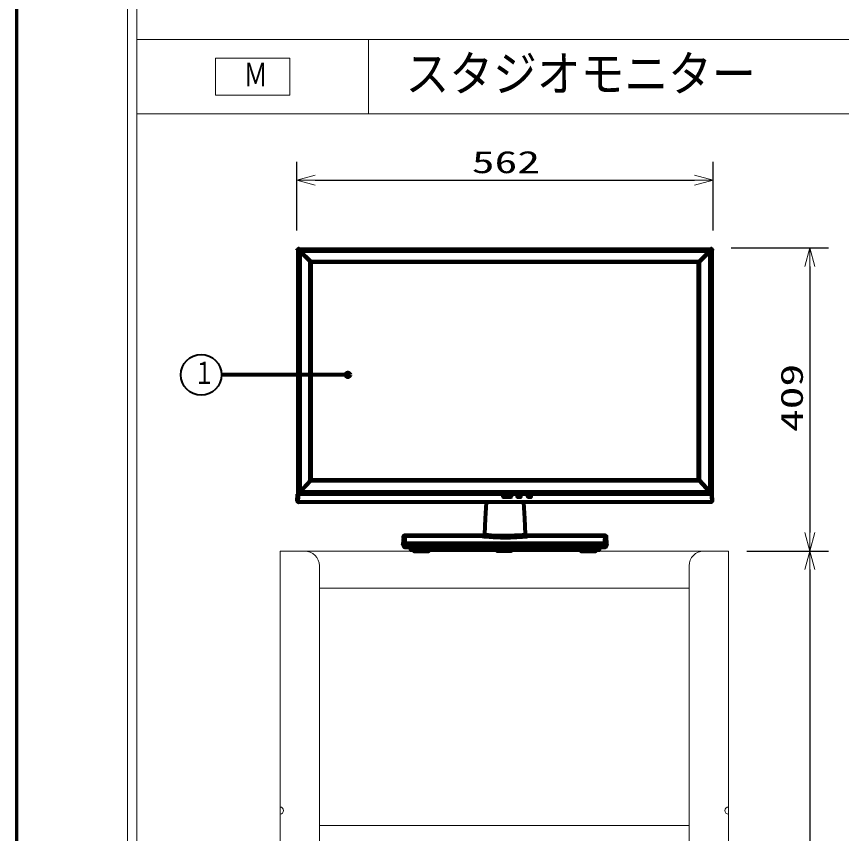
# Model space of a CAD drawing. Units: millimetres on the paper. Extents: x -1226 to 1226, y -319 to 241.
# Drawn here: x -400 to -310.9, y -122.7 to -34.5 of the extents above; entities that cross this region are included whole.
import ezdxf
from ezdxf.enums import TextEntityAlignment as Align

# ---------------------------------------------------------------- set-up
doc = ezdxf.new("R2010")
doc.units = ezdxf.units.MM
doc.linetypes.add('DOUBLE_CHAIN1', pattern=[8.8, 5, -1, 0.6, -0.6, 0.6, -1])
for name, color, linetype, lineweight in [('0-0_0', 7, 'DOUBLE_CHAIN1', 18), ('0-1_F-F_', 7, 'Continuous', 20), ('0-2_Defpoints', 2, 'Continuous', 80), ('0-3_WAKU-M', 3, 'Continuous', 30), ('0-4_(J)SP', 1, 'Continuous', 80), ('0-7_waku', 7, 'Continuous', 20), ('0-A_SYSTEM', 7, 'Continuous', 20)]:
    doc.layers.add(name, color=color, linetype=linetype, lineweight=lineweight)
doc.styles.add('ＭＳ ゴシック', font='')
doc.styles.get('ＭＳ ゴシック').set_extended_font_data('MS Gothic')

# ---------------------------------------------------------------- blocks, each defined once
blk = doc.blocks.new('_OPEN30')
at = {"layer": '0-1_F-F_'}
blk.add_line((0, 0), (-1, 0), dxfattribs=at)
blk.add_lwpolyline([(-1, 0.2679), (0, 0), (-1, -0.2679)], dxfattribs=at)
blk = doc.blocks.new('-TH24E300')
at = {"layer": '0-4_(J)SP'}
for p, q in [((-22.247, 32.527), (-22.247, 6.175)), ((-22.219, 32.556), (22.373, 32.556)), ((-22.106, 6.359), (-22.106, 32.344)), ((-22.077, 32.358), (-22.077, 6.331)), ((-22.049, 32.4), (22.19, 32.4)), ((-22.049, 32.371), (-20.891, 31.213)), ((22.204, 32.371), (21.031, 31.213)), ((22.233, 32.343), (22.233, 6.331)), ((22.246, 6.359), (22.246, 32.344)), ((22.402, 32.527), (22.402, 6.175)), ((22.402, 32.527), (22.416, 32.527)), ((-22.077, 6.345), (-20.919, 7.602)), ((22.191, 6.303), (-22.049, 6.303)), ((22.218, 6.302), (22.218, 6.316)), ((-22.304, 6.104), (-22.261, 6.146)), ((-22.247, 6.132), (-22.275, 6.09)), ((-22.247, 6.175), (-22.261, 6.175)), ((-0.035, 6.09), (0.672, 6.09)), ((22.416, 6.175), (22.402, 6.175)), ((22.402, 6.132), (22.43, 6.09)), ((22.416, 6.146), (22.416, 6.132)), ((-10.874, 1.512), (-10.775, 1.611)), ((-2.197, 1.653), (-10.802, 1.653)), ((-2.241, 1.611), (-10.775, 1.611)), ((-0.036, 1.625), (0.218, 1.625)), ((10.76, 1.653), (2.353, 1.653)), ((2.38, 1.61), (10.928, 1.61)), ((10.943, 1.653), (10.76, 1.653)), ((10.928, 1.61), (11.013, 1.512)), ((-10.931, 0.65), (-10.818, 0.382)), ((-10.929, 0.636), (-10.929, 0.678)), ((-10.816, 0.367), (-10.816, 0.382)), ((10.915, 0.339), (-10.773, 0.339)), ((-10.521, 0.707), (-10.535, 0.41)), ((-10.535, 0.339), (-10.535, 0.41)), ((-10.111, 0.113), (10.25, 0.113)), ((-10.11, 0.339), (-10.11, 0.113)), ((-9.997, 0.113), (-9.997, 0.339)), ((-9.716, 0.339), (-9.716, 0.07)), ((9.868, 0.07), (9.868, 0.339)), ((10.152, 0.339), (10.152, 0.113)), ((10.688, 0.41), (10.688, 0.339)), ((10.97, 0.382), (11.083, 0.65)), ((10.97, 0.382), (10.97, 0.41)), ((10.972, 0.382), (10.972, 0.367)), ((11.085, 0.678), (11.085, 0.636))]:
    blk.add_line(p, q, dxfattribs=at)
for points in [[(-22.261, 32.527), (-22.346, 32.569), (-22.403, 32.626)], [(-22.318, 32.696), (-22.261, 32.626), (-22.219, 32.555)], [(-22.247, 6.132), (-22.247, 6.146), (-22.261, 6.146), (-22.261, 32.541), (-22.247, 32.541), (-22.247, 32.555), (22.402, 32.555)], [(-22.064, 32.399), (-22.22, 32.555), (-22.234, 32.54), (-22.248, 32.54), (-22.248, 32.526), (-22.092, 32.371)], [(-22.091, 32.372), (-22.091, 32.358), (-22.106, 32.344), (-22.077, 32.344)], [(-22.092, 32.385), (-22.078, 32.385), (-22.064, 32.399), (-22.064, 32.371), (-22.079, 32.371), (-22.079, 32.357)], [(-22.092, 32.385), (-22.092, 32.357), (-22.078, 32.357)], [(-22.077, 32.357), (-22.063, 32.371), (22.219, 32.371), (22.219, 32.357), (22.233, 32.343)], [(-20.933, 7.659), (-20.933, 31.142), (-20.919, 31.156), (-20.919, 31.185), (-22.077, 32.343)], [(-22.064, 32.399), (-22.05, 32.399), (-22.05, 32.385)], [(22.232, 32.343), (21.074, 31.185), (21.059, 31.185), (21.031, 31.213), (21.017, 31.227), (20.975, 31.227)], [(22.219, 32.4), (22.191, 32.4), (22.191, 32.386), (22.204, 32.372), (22.219, 32.372)], [(22.231, 32.357), (22.246, 32.357), (22.246, 32.371), (22.401, 32.526), (22.401, 32.54), (22.387, 32.54), (22.373, 32.555), (22.218, 32.399), (22.231, 32.385), (22.246, 32.371)], [(22.218, 32.399), (22.218, 32.371), (22.232, 32.357)], [(22.247, 32.372), (22.247, 32.344), (22.233, 32.344), (22.233, 32.358)], [(22.473, 32.696), (22.416, 32.626), (22.373, 32.555)], [(22.402, 32.555), (22.402, 32.541), (22.416, 32.541)], [(22.416, 32.541), (22.416, 6.146), (22.402, 6.146), (22.402, 6.132)], [(22.416, 32.527), (22.486, 32.569), (22.558, 32.626)], [(-20.919, 31.185), (-20.905, 31.185), (-20.891, 31.213)], [(-20.891, 31.213), (-20.862, 31.227), (20.974, 31.227)], [(21.088, 31.128), (21.088, 31.142), (21.074, 31.156), (21.074, 31.185)], [(20.947, 7.616), (20.961, 7.63), (20.975, 7.644), (20.99, 7.658), (20.99, 31.128), (20.975, 31.142), (20.947, 31.17), (-20.791, 31.17), (-20.806, 31.156), (-20.819, 31.142), (-20.834, 31.128), (-20.834, 31.085)], [(20.947, 7.616), (-20.791, 7.616), (-20.805, 7.63), (-20.819, 7.644), (-20.834, 7.658), (-20.834, 31.085)], [(21.074, 7.602), (21.074, 7.616), (21.088, 7.644), (21.088, 31.128)], [(22.191, 6.316), (-22.049, 6.316), (-20.891, 7.574), (-20.919, 7.602), (-20.919, 7.616), (-20.933, 7.644), (-20.933, 7.659)], [(21.046, 7.574), (21.017, 7.559), (21.003, 7.559), (20.974, 7.545), (-20.82, 7.545), (-20.848, 7.559), (-20.862, 7.559), (-20.891, 7.574)], [(22.232, 6.345), (21.074, 7.602), (21.046, 7.574), (22.204, 6.316)], [(-22.064, 6.33), (-22.064, 6.302), (-22.234, 6.132), (-22.248, 6.132), (-22.248, 6.174), (-22.092, 6.33)], [(-22.091, 6.331), (-22.106, 6.345), (-22.106, 6.359), (-22.077, 6.359)], [(-22.064, 6.302), (-22.079, 6.316), (-22.092, 6.316), (-22.092, 6.33), (-22.064, 6.33)], [(22.204, 6.316), (-22.049, 6.316), (-22.063, 6.33), (-22.077, 6.344)], [(-22.063, 6.303), (-22.049, 6.303), (-22.049, 6.317), (-22.063, 6.317)], [(22.219, 6.303), (22.191, 6.303), (22.191, 6.317), (22.219, 6.317)], [(22.233, 6.344), (22.219, 6.33), (22.204, 6.33), (22.204, 6.316)], [(22.246, 6.33), (22.218, 6.33), (22.218, 6.316)], [(22.247, 6.331), (22.247, 6.359), (22.233, 6.359)], [(-22.402, 5.355), (-22.36, 5.398), (-22.304, 6.104)], [(-22.36, 5.397), (-22.346, 5.397), (-22.346, 5.383), (-22.332, 5.369), (-22.276, 5.369)], [(-22.359, 5.397), (-22.359, 5.369), (-22.345, 5.34), (-22.331, 5.313), (-22.317, 5.284), (-22.26, 5.256), (-22.232, 5.242), (-22.204, 5.242), (-22.204, 5.27)], [(22.374, 6.09), (-22.289, 6.09), (-22.303, 6.104)], [(-22.219, 6.09), (-22.275, 5.369), (-22.275, 5.326), (-22.261, 5.313), (-22.261, 5.298), (-22.247, 5.284), (-22.219, 5.284), (-22.204, 5.27), (22.36, 5.27), (22.374, 5.284), (22.402, 5.284), (22.416, 5.298), (22.416, 5.313), (22.43, 5.326), (22.43, 5.369)], [(-22.261, 6.146), (-22.261, 6.132), (22.416, 6.132)], [(0.671, 6.09), (0.7, 6.076), (0.714, 6.076), (0.742, 6.047), (0.756, 6.02), (0.756, 5.85), (0.742, 5.822), (0.728, 5.793), (0.714, 5.779), (0.685, 5.765), (-0.049, 5.765), (-0.077, 5.779), (-0.077, 5.793), (-0.106, 5.808), (-0.12, 5.836), (-0.12, 5.991)], [(-0.12, 5.991), (-0.12, 6.034), (-0.092, 6.062), (-0.078, 6.076), (-0.049, 6.09), (-0.035, 6.09)], [(1.434, 5.821), (1.434, 6.033), (1.448, 6.062), (1.462, 6.076), (1.476, 6.09)], [(1.759, 6.033), (1.759, 5.793), (1.745, 5.779), (1.731, 5.779), (1.717, 5.765), (1.477, 5.765), (1.462, 5.779), (1.448, 5.793), (1.448, 5.808), (1.434, 5.821)], [(1.491, 6.09), (1.717, 6.09), (1.731, 6.076), (1.759, 6.047), (1.759, 6.034)], [(2.819, 5.765), (2.607, 5.765), (2.579, 5.793), (2.579, 5.808), (2.565, 5.821), (2.565, 6.033), (2.579, 6.062), (2.579, 6.076), (2.593, 6.076), (2.607, 6.09)], [(2.621, 6.09), (2.819, 6.09), (2.833, 6.076), (2.847, 6.076), (2.861, 6.062), (2.861, 6.047), (2.875, 6.034)], [(2.876, 6.033), (2.876, 5.821), (2.861, 5.793), (2.861, 5.779), (2.847, 5.779), (2.819, 5.765)], [(22.501, 5.397), (22.501, 5.383), (22.486, 5.383), (22.486, 5.369), (22.43, 5.369), (22.373, 6.09)], [(22.374, 6.09), (22.445, 6.09), (22.459, 6.104)], [(22.558, 5.355), (22.501, 5.398), (22.459, 6.104), (22.416, 6.146)], [(-1.956, 5.2), (-2.055, 3.461), (-2.14, 1.794)], [(2.424, 1.596), (2.395, 1.61), (2.367, 1.625), (2.339, 1.667), (2.311, 1.724), (2.297, 1.794), (2.212, 3.461), (2.113, 5.2)], [(-2.14, 1.794), (-2.14, 1.78), (-2.154, 1.709), (-2.183, 1.667), (-2.211, 1.625), (-2.239, 1.61), (-2.267, 1.596)], [(-2.128, 1.794), (-2.142, 1.78), (-2.086, 1.766), (-1.958, 1.738), (-1.718, 1.709), (-1.421, 1.681), (-0.997, 1.653), (-0.037, 1.625)], [(0.218, 1.625), (0.515, 1.639), (0.839, 1.639), (1.15, 1.667), (1.588, 1.681), (1.97, 1.724), (2.125, 1.738), (2.295, 1.78), (2.281, 1.794)], [(-10.519, 0.819), (-10.689, 0.819), (-10.703, 0.833), (-10.802, 0.735), (-10.816, 1.045), (-10.844, 1.314), (-10.873, 1.512), (-10.886, 1.554), (-10.929, 0.692), (-10.816, 0.41)], [(-10.887, 1.554), (-10.802, 1.653), (-10.774, 1.61)], [(-10.874, 1.512), (-10.775, 1.61), (-2.226, 1.61)], [(-10.773, 1.61), (-10.745, 1.412), (-10.731, 1.144), (-10.703, 0.833)], [(-1.944, 1.484), (-2.184, 1.512), (-2.311, 1.526), (-2.382, 1.554), (-2.368, 1.569), (-2.297, 1.597), (-2.283, 1.597)], [(2.169, 1.498), (1.929, 1.469), (1.632, 1.455), (1.307, 1.427), (0.982, 1.412), (0.629, 1.398), (0.318, 1.398), (0.135, 1.385), (-0.063, 1.398), (-0.36, 1.398), (-0.629, 1.412), (-1.151, 1.427), (-1.603, 1.455), (-1.928, 1.483), (-1.943, 1.483)], [(2.422, 1.597), (2.507, 1.583), (2.535, 1.554), (2.478, 1.54), (2.351, 1.512), (2.167, 1.498)], [(2.379, 1.611), (10.928, 1.611), (11.012, 1.512)], [(10.859, 0.833), (10.873, 1.144), (10.901, 1.412), (10.929, 1.61)], [(10.929, 1.61), (10.943, 1.653), (11.042, 1.554), (11.014, 1.512), (11, 1.314), (10.972, 1.045), (10.958, 0.735)], [(10.972, 0.41), (11.085, 0.692), (11.042, 1.554)], [(-10.928, 0.636), (-10.815, 0.367), (-10.801, 0.353), (-10.801, 0.339)], [(10.97, 0.382), (-10.818, 0.382), (-10.818, 0.41)], [(10.972, 0.409), (-10.816, 0.409), (-10.802, 0.735), (-10.802, 0.72), (-10.632, 0.72), (-10.519, 0.706), (10.675, 0.706), (10.774, 0.72), (10.944, 0.72), (10.958, 0.735), (10.69, 0.409)], [(-10.519, 0.706), (-10.519, 0.819), (10.844, 0.819), (10.859, 0.834), (10.958, 0.735)], [(-9.954, 0.07), (-10.082, 0.07), (-10.096, 0.085), (-10.096, 0.099), (-10.11, 0.113)], [(-9.998, 0.113), (-9.998, 0.085), (-9.984, 0.085), (-9.984, 0.07)], [(10.251, 0.339), (10.251, 0.085), (10.237, 0.085), (10.237, 0.07), (-9.954, 0.07)], [(-9.742, 0.07), (-9.742, -0.043), (-8.131, -0.043), (-8.131, 0.07)], [(-0.798, 0.07), (-0.798, 0), (0.798, 0), (0.798, 0.07)], [(8.287, 0.07), (8.287, -0.043), (9.884, -0.043), (9.884, 0.07)], [(10.136, 0.07), (10.136, 0.085), (10.151, 0.099), (10.151, 0.113)], [(10.673, 0.82), (10.673, 0.707), (10.688, 0.41)], [(10.944, 0.339), (10.972, 0.367), (11.085, 0.636)]]:
    blk.add_lwpolyline(points, dxfattribs=at)
at = {"layer": '0-4_(J)SP', "color": 7, "lineweight": 20}
for points in [[(-22.402, 5.355), (-22.402, 32.625), (-22.402, 32.654), (-22.388, 32.668), (-22.36, 32.682), (-22.346, 32.696), (-22.318, 32.696), (22.473, 32.696), (22.487, 32.696), (22.515, 32.682), (22.543, 32.668), (22.543, 32.654), (22.558, 32.625), (22.558, 5.355)], [(-22.403, 5.355), (-22.403, 5.326), (-22.389, 5.298), (-22.375, 5.27), (-22.36, 5.242), (-22.332, 5.228), (-22.304, 5.214), (-22.276, 5.2), (-22.247, 5.2), (22.402, 5.2), (22.43, 5.2), (22.458, 5.214), (22.486, 5.228), (22.501, 5.242), (22.529, 5.27), (22.543, 5.298), (22.557, 5.326), (22.557, 5.355)]]:
    blk.add_lwpolyline(points, dxfattribs=at)
at = {"layer": '0-4_(J)SP'}
blk.add_lwpolyline([(22.246, 6.33), (22.246, 6.316), (22.232, 6.316), (22.218, 6.302), (22.387, 6.132), (22.401, 6.132), (22.401, 6.174)], close=True, dxfattribs=at)
blk = doc.blocks.new('U154')
at = {"layer": '0-2_Defpoints', "color": 1}
for p, q in [((0, 0), (-13.64, 0)), ((-0.249, 0.025), (0.249, 0.025)), ((-0.238, 0.075), (0.238, 0.075)), ((-0.217, 0.125), (0.217, 0.125)), ((-0.179, 0.175), (0.179, 0.175)), ((-0.109, 0.225), (0.109, 0.225)), ((-0.249, -0.025), (0.249, -0.025)), ((-0.238, -0.075), (0.238, -0.075)), ((-0.217, -0.125), (0.217, -0.125)), ((-0.179, -0.175), (0.179, -0.175)), ((-0.109, -0.225), (0.109, -0.225))]:
    blk.add_line(p, q, dxfattribs=at)
blk.add_circle((0, 0), 0.25, dxfattribs=at)

msp = doc.modelspace()

# ---------------------------------------------------------------- linework, layer by layer
at = {"layer": '0-0_0', "color": 134, "linetype": 'Continuous', "lineweight": 70}
msp.add_lwpolyline([(400, 241.479), (-400, 241.479), (-400, -318.521), (400, -318.521)], close=True, dxfattribs=at)
at = {"layer": '0-2_Defpoints', "lineweight": 40}
msp.add_circle((-380.068, -73.185), 2.2, dxfattribs=at)
at = {"layer": '0-3_WAKU-M'}
for p, q in [((-369.751, -57.592), (-369.751, -50.168)), ((-324.79, -57.592), (-324.79, -50.168)), ((-367.751, -52.168), (-326.79, -52.168)), ((-322.861, -59.478), (-312.348, -59.478)), ((-314.348, -61.478), (-314.348, -90.217)), ((-321.148, -92.217), (-312.348, -92.217)), ((-318.348, -92.217), (-312.348, -92.217)), ((-314.348, -94.217), (-314.348, -175.874))]:
    msp.add_line(p, q, dxfattribs=at)
at = {"layer": '0-4_(J)SP', "color": 7, "lineweight": 20}
for p, q in [((-371.548, -92.217), (-371.548, -129.442)), ((-368.906, -92.217), (-371.548, -92.217)), ((-325.79, -92.217), (-368.906, -92.217)), ((-325.79, -92.217), (-323.148, -92.217)), ((-323.148, -92.217), (-323.148, -129.442)), ((-367.305, -93.818), (-367.305, -127.841)), ((-327.391, -93.818), (-327.391, -127.841)), ((-327.391, -96.22), (-367.305, -96.22)), ((-327.391, -121.837), (-367.305, -121.837))]:
    msp.add_line(p, q, dxfattribs=at)
for centre, radius, start, end in [((-368.906, -93.818), 1.601, 0, 90), ((-325.79, -93.818), 1.601, 90, 180), ((-371.548, -120.236), 0.38, 270, 90), ((-323.148, -120.236), 0.38, 90, 270)]:
    msp.add_arc(centre, radius, start, end, dxfattribs=at)
at = {"layer": '0-7_waku'}
msp.add_lwpolyline([(-378.5, -42.991), (-378.5, -38.991), (-370.5, -38.991), (-370.5, -42.991)], close=True, dxfattribs=at)
at = {"layer": '0-A_SYSTEM', "color": 4, "lineweight": 9}
msp.add_line((-387, 203.009), (-387, -276.991), dxfattribs=at)
at = {"layer": '0-A_SYSTEM'}
for p, q in [((-387, -36.991), (387, -36.991)), ((-362, -36.991), (-362, -44.991)), ((-387, -44.991), (387, -44.991))]:
    msp.add_line(p, q, dxfattribs=at)
at = {"layer": '0-A_SYSTEM', "color": 4, "lineweight": 9}
msp.add_lwpolyline([(388, 204.009), (-388, 204.009), (-388, -277.991), (388, -277.991)], dxfattribs=at)

# ---------------------------------------------------------------- block references
at = {"layer": '0-1_F-F_'}
msp.add_blockref('-TH24E300', (-347.348, -92.175), dxfattribs=at)
at = {"layer": '0-2_Defpoints'}
msp.add_blockref('U154', (-364.228, -73.185), dxfattribs=at)
at = {"layer": '0-3_WAKU-M', "xscale": 2, "yscale": 2}
for p, rotation in [((-369.751, -52.168), 180), ((-314.348, -59.478), 90), ((-314.348, -92.217), 270), ((-314.348, -92.217), 90)]:
    msp.add_blockref('_OPEN30', p, dxfattribs=dict(at, rotation=rotation))
msp.add_blockref('_OPEN30', (-324.79, -52.168), dxfattribs=at)

# ---------------------------------------------------------------- texts
at = {"layer": '0-2_Defpoints', "style": 'ＭＳ ゴシック'}
for s, height, width, p in [('スタジオモニター', 3.849, 0.9, (-358, -43.731)), ('１', 2.405, 0.7, (-380.881, -74.897))]:
    msp.add_text(s, height=height, dxfattribs=dict(at, width=width)).set_placement(p, align=Align.BOTTOM_LEFT)
at = {"layer": '0-3_WAKU-M', "style": 'ＭＳ ゴシック', "width": 1.5}
msp.add_text('562', height=2.405, dxfattribs=at).set_placement((-350.842, -52.131), align=Align.BOTTOM_LEFT)
msp.add_text('409', height=2.405, rotation=90, dxfattribs=at).set_placement((-314.386, -79.36), align=Align.BOTTOM_LEFT)
at = {"layer": '0-7_waku', "style": 'ＭＳ ゴシック', "width": 0.75}
msp.add_text('Ｍ', height=2.566, dxfattribs=at).set_placement((-375.496, -42.818), align=Align.BOTTOM_LEFT)

doc.saveas('drawing.dxf')
